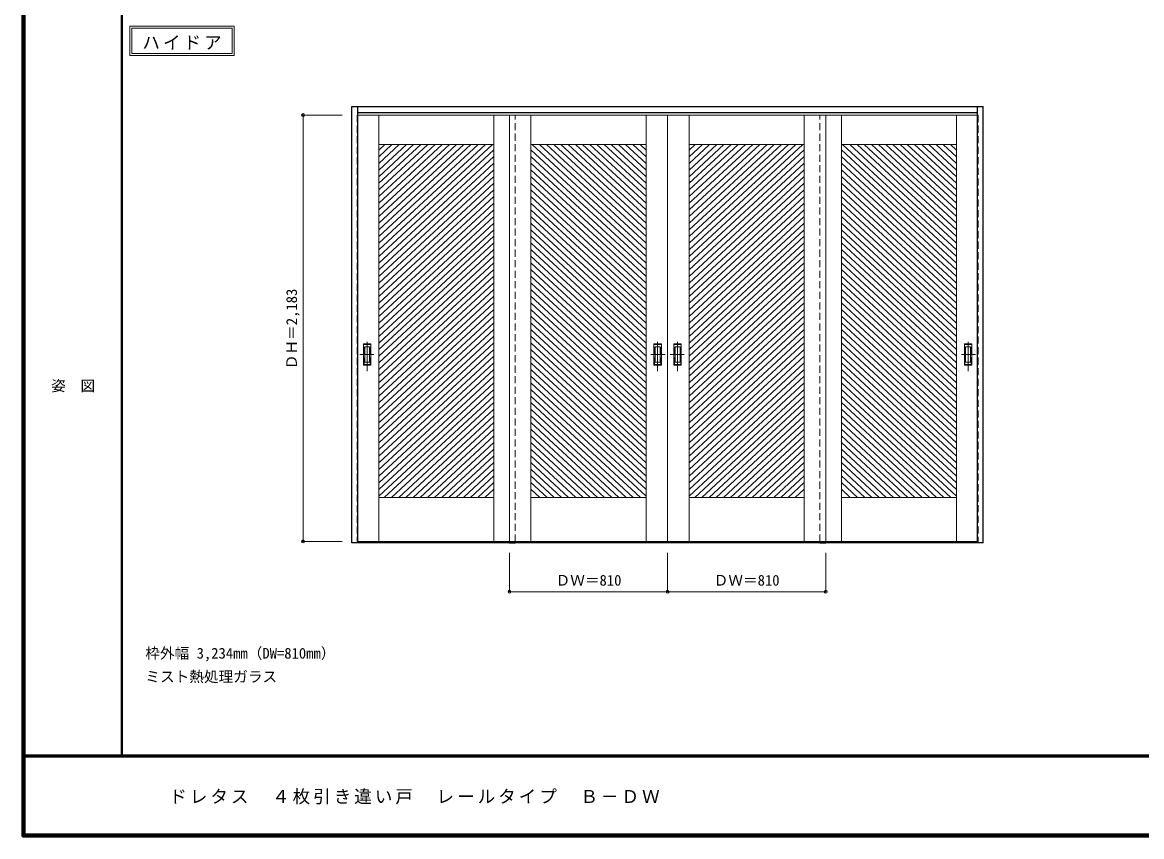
# Model space of a CAD drawing. Units: millimetres, scale not verified. Extents: x -6000 to 5700, y -4307 to 4175.
# Drawn here: x -6000 to -267, y -4205 to -36 of the extents above; entities that cross this region are included whole.
import ezdxf
from ezdxf.enums import TextEntityAlignment as Align

# ---------------------------------------------------------------- set-up
doc = ezdxf.new("R2010")
doc.units = ezdxf.units.MM
doc.header["$LTSCALE"] = 30
doc.header["$PDMODE"] = 32
doc.header["$PDSIZE"] = 15
doc.linetypes.add('CHAIN1', pattern=[8, 5, -1, 1, -1])
doc.linetypes.add('DASHED1', pattern=[1.8, 1.2, -0.6])
for name, color, linetype, lineweight in [('0-2_扉', 7, 'Continuous', 18), ('0-4_枠', 3, 'Continuous', 25), ('0-6_引手', 7, 'Continuous', 18), ('0-A_文字', 7, 'Continuous', 18), ('0-B_寸法', 7, 'Continuous', 9), ('0-C_ハッチ', 4, 'Continuous', 9), ('F-1_枠', 6, 'Continuous', 40), ('F-A_文字', 7, 'Continuous', 18)]:
    doc.layers.add(name, color=color, linetype=linetype, lineweight=lineweight)
doc.styles.add('ＭＳ ゴシック', font='')
doc.styles.get('ＭＳ ゴシック').set_extended_font_data('MS Gothic')

msp = doc.modelspace()

# ---------------------------------------------------------------- linework, layer by layer
at = {"layer": '0-2_扉', "color": 4, "linetype": 'DASHED1', "lineweight": 9}
for p, q in [((-4285, -510.25), (-4285, -2693.25)), ((-4282, -510.25), (-4285, -510.25)), ((-4282, -2693.25), (-4285, -2693.25))]:
    msp.add_line(p, q, dxfattribs=at)
at = {"layer": '0-2_扉'}
for p, q in [((-4282, -510.25), (-3475, -510.25)), ((-4175, -510.25), (-4175, -2693.25)), ((-3585, -510.25), (-3585, -2693.25)), ((-2695, -510.25), (-3505, -510.25)), ((-3395, -510.25), (-3395, -2693.25)), ((-2805, -510.25), (-2805, -2693.25)), ((-2695, -510.25), (-2695, -2693.25)), ((-2695, -510.25), (-1885, -510.25)), ((-2695, -510.25), (-2695, -2693.25)), ((-2585, -510.25), (-2585, -2693.25)), ((-1995, -510.25), (-1995, -2693.25)), ((-1108, -510.25), (-1915, -510.25)), ((-1805, -510.25), (-1805, -2693.25)), ((-1215, -510.25), (-1215, -2693.25)), ((-4175, -660.25), (-3585, -660.25)), ((-2805, -660.25), (-3395, -660.25)), ((-2585, -660.25), (-1995, -660.25)), ((-1215, -660.25), (-1805, -660.25)), ((-4175, -2468.25), (-3585, -2468.25)), ((-2805, -2468.25), (-3395, -2468.25)), ((-2585, -2468.25), (-1995, -2468.25)), ((-1215, -2468.25), (-1805, -2468.25)), ((-4282, -2693.25), (-3475, -2693.25)), ((-1108, -2693.25), (-1915, -2693.25))]:
    msp.add_line(p, q, dxfattribs=at)
for points in [[(-2695, -2693.25), (-3505, -2693.25), (-3505, -510.25)], [(-2695, -2693.25), (-1885, -2693.25), (-1885, -510.25)]]:
    msp.add_lwpolyline(points, dxfattribs=at)
at = {"layer": '0-4_枠'}
for p, q in [((-4312, -2701.25), (-4312, -466.25)), ((-4312, -466.25), (-1078, -466.25)), ((-4282, -2701.25), (-4282, -466.25)), ((-4282, -496.25), (-1108, -496.25)), ((-1108, -2701.25), (-1108, -466.25)), ((-1078, -2701.25), (-1078, -466.25)), ((-4282, -2701.25), (-4312, -2701.25)), ((-1108, -2698.25), (-4282, -2698.25)), ((-1108, -2701.25), (-4282, -2701.25)), ((-3505, -2701.25), (-3475, -2701.25)), ((-1915, -2701.25), (-1885, -2701.25)), ((-1078, -2701.25), (-1108, -2701.25))]:
    msp.add_line(p, q, dxfattribs=at)
at = {"layer": '0-4_枠', "color": 4, "linetype": 'DASHED1', "lineweight": 9}
for p, q in [((-3475, -2693.25), (-3475, -510.25)), ((-1915, -2693.25), (-1915, -510.25)), ((-1108, -510.25), (-1105, -510.25)), ((-1105, -510.25), (-1105, -2693.25)), ((-1108, -2693.25), (-1105, -2693.25))]:
    msp.add_line(p, q, dxfattribs=at)
at = {"layer": '0-6_引手', "linetype": 'CHAIN1'}
for p, q in [((-4234, -1820.98), (-4234, -1650.13)), ((-2746, -1820.98), (-2746, -1650.13)), ((-2644, -1820.98), (-2644, -1650.13)), ((-1156, -1820.98), (-1156, -1650.13)), ((-4272.07, -1735.75), (-4199.56, -1735.75)), ((-2707.93, -1735.75), (-2780.44, -1735.75)), ((-2682.07, -1735.75), (-2609.56, -1735.75)), ((-1117.93, -1735.75), (-1190.44, -1735.75))]:
    msp.add_line(p, q, dxfattribs=at)
at = {"layer": '0-6_引手'}
for p, q in [((-4253, -1680.75), (-4215, -1680.75)), ((-4253, -1790.75), (-4253, -1680.75)), ((-4246.5, -1696.75), (-4221.5, -1696.75)), ((-4246.5, -1774.75), (-4246.5, -1696.75)), ((-4221.5, -1774.75), (-4221.5, -1696.75)), ((-4215, -1790.75), (-4215, -1680.75)), ((-2727, -1680.75), (-2765, -1680.75)), ((-2765, -1790.75), (-2765, -1680.75)), ((-2733.5, -1696.75), (-2758.5, -1696.75)), ((-2758.5, -1774.75), (-2758.5, -1696.75)), ((-2733.5, -1774.75), (-2733.5, -1696.75)), ((-2727, -1790.75), (-2727, -1680.75)), ((-2663, -1680.75), (-2625, -1680.75)), ((-2663, -1790.75), (-2663, -1680.75)), ((-2656.5, -1696.75), (-2631.5, -1696.75)), ((-2656.5, -1774.75), (-2656.5, -1696.75)), ((-2631.5, -1774.75), (-2631.5, -1696.75)), ((-2625, -1790.75), (-2625, -1680.75)), ((-1137, -1680.75), (-1175, -1680.75)), ((-1175, -1790.75), (-1175, -1680.75)), ((-1143.5, -1696.75), (-1168.5, -1696.75)), ((-1168.5, -1774.75), (-1168.5, -1696.75)), ((-1143.5, -1774.75), (-1143.5, -1696.75)), ((-1137, -1790.75), (-1137, -1680.75)), ((-4246.5, -1774.75), (-4221.5, -1774.75)), ((-2733.5, -1774.75), (-2758.5, -1774.75)), ((-2656.5, -1774.75), (-2631.5, -1774.75)), ((-1143.5, -1774.75), (-1168.5, -1774.75)), ((-4253, -1790.75), (-4215, -1790.75)), ((-2727, -1790.75), (-2765, -1790.75)), ((-2663, -1790.75), (-2625, -1790.75)), ((-1137, -1790.75), (-1175, -1790.75))]:
    msp.add_line(p, q, dxfattribs=at)
at = {"layer": '0-6_引手', "linetype": 'DASHED1'}
for p, q in [((-4218, -1786.75), (-4218, -1684.75)), ((-2762, -1786.75), (-2762, -1684.75)), ((-2628, -1786.75), (-2628, -1684.75)), ((-1172, -1786.75), (-1172, -1684.75)), ((-4250, -1786.75), (-4218, -1786.75)), ((-2730, -1786.75), (-2762, -1786.75)), ((-2660, -1786.75), (-2628, -1786.75)), ((-1140, -1786.75), (-1172, -1786.75))]:
    msp.add_line(p, q, dxfattribs=at)
for points in [[(-4250, -1786.75), (-4250, -1684.75), (-4218, -1684.75)], [(-2730, -1786.75), (-2730, -1684.75), (-2762, -1684.75)], [(-2660, -1786.75), (-2660, -1684.75), (-2628, -1684.75)], [(-1140, -1786.75), (-1140, -1684.75), (-1172, -1684.75)]]:
    msp.add_lwpolyline(points, dxfattribs=at)
at = {"layer": '0-A_文字'}
for p, q in [((-5450, -55.5), (-5450, -205.5)), ((-5440, -65.5), (-4925.67, -65.5)), ((-4925.67, -65.5), (-4925.67, -195.5)), ((-5450, -205.5), (-4915.67, -205.5))]:
    msp.add_line(p, q, dxfattribs=at)
for points in [[(-5450, -55.5), (-4915.67, -55.5), (-4915.67, -205.5)], [(-5440, -65.5), (-5440, -195.5), (-4925.67, -195.5)]]:
    msp.add_lwpolyline(points, dxfattribs=at)
at = {"layer": '0-B_寸法', "color": 4}
for p, q in [((-4562, -510.25), (-4362, -510.25)), ((-4562, -510.25), (-4562, -2693.25)), ((-4562, -2693.25), (-4362, -2693.25)), ((-3505, -2951.25), (-3505, -2751.25)), ((-2695, -2951.25), (-2695, -2751.25)), ((-1885, -2951.25), (-1885, -2751.25)), ((-3505, -2951.25), (-1885, -2951.25))]:
    msp.add_line(p, q, dxfattribs=at)
at = {"layer": '0-B_寸法'}
for p in [(-4562, -510.25), (-4562, -2693.25), (-3505, -2951.25), (-2695, -2951.25), (-1885, -2951.25)]:
    msp.add_point(p, dxfattribs=at)
at = {"layer": '0-C_ハッチ'}
for p, q in [((-4106.86, -660.25), (-4175, -723.35)), ((-4070.06, -660.25), (-4175, -757.42)), ((-4033.26, -660.25), (-4175, -791.49)), ((-3996.47, -660.25), (-4175, -825.56)), ((-4143.65, -660.25), (-4175, -689.28)), ((-3959.67, -660.25), (-4175, -859.63)), ((-3922.87, -660.25), (-4175, -893.7)), ((-3886.08, -660.25), (-4175, -927.77)), ((-3849.28, -660.25), (-4175, -961.84)), ((-3812.48, -660.25), (-4175, -995.91)), ((-3775.69, -660.25), (-4175, -1029.99)), ((-3738.89, -660.25), (-4175, -1064.06)), ((-3702.09, -660.25), (-4175, -1098.13)), ((-3665.3, -660.25), (-4175, -1132.2)), ((-3628.5, -660.25), (-4175, -1166.27)), ((-3591.7, -660.25), (-4175, -1200.34)), ((-3388.3, -660.25), (-2805, -1200.34)), ((-3351.5, -660.25), (-2805, -1166.27)), ((-3314.71, -660.25), (-2805, -1132.2)), ((-3277.91, -660.25), (-2805, -1098.13)), ((-3241.11, -660.25), (-2805, -1064.06)), ((-3204.32, -660.25), (-2805, -1029.99)), ((-3167.52, -660.25), (-2805, -995.91)), ((-3130.72, -660.25), (-2805, -961.84)), ((-3093.93, -660.25), (-2805, -927.77)), ((-3057.13, -660.25), (-2805, -893.7)), ((-3020.33, -660.25), (-2805, -859.63)), ((-2983.53, -660.25), (-2805, -825.56)), ((-2946.74, -660.25), (-2805, -791.49)), ((-2909.94, -660.25), (-2805, -757.42)), ((-2873.14, -660.25), (-2805, -723.35)), ((-2836.35, -660.25), (-2805, -689.28)), ((-2516.86, -660.25), (-2585, -723.35)), ((-2480.06, -660.25), (-2585, -757.42)), ((-2443.26, -660.25), (-2585, -791.49)), ((-2406.47, -660.25), (-2585, -825.56)), ((-2553.65, -660.25), (-2585, -689.28)), ((-2369.67, -660.25), (-2585, -859.63)), ((-2332.87, -660.25), (-2585, -893.7)), ((-2296.08, -660.25), (-2585, -927.77)), ((-2259.28, -660.25), (-2585, -961.84)), ((-2222.48, -660.25), (-2585, -995.91)), ((-2185.69, -660.25), (-2585, -1029.99)), ((-2148.89, -660.25), (-2585, -1064.06)), ((-2112.09, -660.25), (-2585, -1098.13)), ((-2075.3, -660.25), (-2585, -1132.2)), ((-2038.5, -660.25), (-2585, -1166.27)), ((-2001.7, -660.25), (-2585, -1200.34)), ((-1798.3, -660.25), (-1215, -1200.34)), ((-1761.5, -660.25), (-1215, -1166.27)), ((-1724.71, -660.25), (-1215, -1132.2)), ((-1687.91, -660.25), (-1215, -1098.13)), ((-1651.11, -660.25), (-1215, -1064.06)), ((-1614.32, -660.25), (-1215, -1029.99)), ((-1577.52, -660.25), (-1215, -995.91)), ((-1540.72, -660.25), (-1215, -961.84)), ((-1503.93, -660.25), (-1215, -927.77)), ((-1467.13, -660.25), (-1215, -893.7)), ((-1430.33, -660.25), (-1215, -859.63)), ((-1393.53, -660.25), (-1215, -825.56)), ((-1356.74, -660.25), (-1215, -791.49)), ((-1319.94, -660.25), (-1215, -757.42)), ((-1283.14, -660.25), (-1215, -723.35)), ((-1246.35, -660.25), (-1215, -689.28)), ((-3585, -688.12), (-4175, -1234.41)), ((-3585, -722.19), (-4175, -1268.48)), ((-3395, -688.12), (-2805, -1234.41)), ((-3395, -722.19), (-2805, -1268.48)), ((-1995, -688.12), (-2585, -1234.41)), ((-1995, -722.19), (-2585, -1268.48)), ((-1805, -688.12), (-1215, -1234.41)), ((-1805, -722.19), (-1215, -1268.48)), ((-3585, -756.26), (-4175, -1302.55)), ((-3585, -790.33), (-4175, -1336.63)), ((-3395, -756.26), (-2805, -1302.55)), ((-3395, -790.33), (-2805, -1336.63)), ((-1995, -756.26), (-2585, -1302.55)), ((-1995, -790.33), (-2585, -1336.63)), ((-1805, -756.26), (-1215, -1302.55)), ((-1805, -790.33), (-1215, -1336.63)), ((-3585, -824.4), (-4175, -1370.7)), ((-3585, -858.47), (-4175, -1404.77)), ((-3395, -824.4), (-2805, -1370.7)), ((-3395, -858.47), (-2805, -1404.77)), ((-1995, -824.4), (-2585, -1370.7)), ((-1995, -858.47), (-2585, -1404.77)), ((-1805, -824.4), (-1215, -1370.7)), ((-1805, -858.47), (-1215, -1404.77)), ((-3585, -892.54), (-4175, -1438.84)), ((-3395, -892.54), (-2805, -1438.84)), ((-1995, -892.54), (-2585, -1438.84)), ((-1805, -892.54), (-1215, -1438.84)), ((-3585, -926.61), (-4175, -1472.91)), ((-3585, -960.68), (-4175, -1506.98)), ((-3395, -926.61), (-2805, -1472.91)), ((-3395, -960.68), (-2805, -1506.98)), ((-1995, -926.61), (-2585, -1472.91)), ((-1995, -960.68), (-2585, -1506.98)), ((-1805, -926.61), (-1215, -1472.91)), ((-1805, -960.68), (-1215, -1506.98)), ((-3585, -994.76), (-4175, -1541.05)), ((-3585, -1028.83), (-4175, -1575.12)), ((-3395, -994.76), (-2805, -1541.05)), ((-3395, -1028.83), (-2805, -1575.12)), ((-1995, -994.76), (-2585, -1541.05)), ((-1995, -1028.83), (-2585, -1575.12)), ((-1805, -994.76), (-1215, -1541.05)), ((-1805, -1028.83), (-1215, -1575.12)), ((-3585, -1062.9), (-4175, -1609.19)), ((-3395, -1062.9), (-2805, -1609.19)), ((-1995, -1062.9), (-2585, -1609.19)), ((-1805, -1062.9), (-1215, -1609.19)), ((-3585, -1096.97), (-4175, -1643.26)), ((-3585, -1131.04), (-4175, -1677.34)), ((-3395, -1096.97), (-2805, -1643.26)), ((-3395, -1131.04), (-2805, -1677.34)), ((-1995, -1096.97), (-2585, -1643.26)), ((-1995, -1131.04), (-2585, -1677.34)), ((-1805, -1096.97), (-1215, -1643.26)), ((-1805, -1131.04), (-1215, -1677.34)), ((-3585, -1165.11), (-4175, -1711.41)), ((-3585, -1199.18), (-4175, -1745.48)), ((-3395, -1165.11), (-2805, -1711.41)), ((-3395, -1199.18), (-2805, -1745.48)), ((-1995, -1165.11), (-2585, -1711.41)), ((-1995, -1199.18), (-2585, -1745.48)), ((-1805, -1165.11), (-1215, -1711.41)), ((-1805, -1199.18), (-1215, -1745.48)), ((-3585, -1233.25), (-4175, -1779.55)), ((-3395, -1233.25), (-2805, -1779.55)), ((-1995, -1233.25), (-2585, -1779.55)), ((-1805, -1233.25), (-1215, -1779.55)), ((-3585, -1267.32), (-4175, -1813.62)), ((-3585, -1301.4), (-4175, -1847.69)), ((-3395, -1267.32), (-2805, -1813.62)), ((-3395, -1301.4), (-2805, -1847.69)), ((-1995, -1267.32), (-2585, -1813.62)), ((-1995, -1301.4), (-2585, -1847.69)), ((-1805, -1267.32), (-1215, -1813.62)), ((-1805, -1301.4), (-1215, -1847.69)), ((-3585, -1335.47), (-4175, -1881.76)), ((-3585, -1369.54), (-4175, -1915.83)), ((-3395, -1335.47), (-2805, -1881.76)), ((-3395, -1369.54), (-2805, -1915.83)), ((-1995, -1335.47), (-2585, -1881.76)), ((-1995, -1369.54), (-2585, -1915.83)), ((-1805, -1335.47), (-1215, -1881.76)), ((-1805, -1369.54), (-1215, -1915.83)), ((-3585, -1403.61), (-4175, -1949.9)), ((-3395, -1403.61), (-2805, -1949.9)), ((-1995, -1403.61), (-2585, -1949.9)), ((-1805, -1403.61), (-1215, -1949.9)), ((-3585, -1437.68), (-4175, -1983.98)), ((-3585, -1471.75), (-4175, -2018.05)), ((-3395, -1437.68), (-2805, -1983.98)), ((-3395, -1471.75), (-2805, -2018.05)), ((-1995, -1437.68), (-2585, -1983.98)), ((-1995, -1471.75), (-2585, -2018.05)), ((-1805, -1437.68), (-1215, -1983.98)), ((-1805, -1471.75), (-1215, -2018.05)), ((-3585, -1505.82), (-4175, -2052.12)), ((-3585, -1539.89), (-4175, -2086.19)), ((-3395, -1505.82), (-2805, -2052.12)), ((-3395, -1539.89), (-2805, -2086.19)), ((-1995, -1505.82), (-2585, -2052.12)), ((-1995, -1539.89), (-2585, -2086.19)), ((-1805, -1505.82), (-1215, -2052.12)), ((-1805, -1539.89), (-1215, -2086.19)), ((-3585, -1573.96), (-4175, -2120.26)), ((-3395, -1573.96), (-2805, -2120.26)), ((-1995, -1573.96), (-2585, -2120.26)), ((-1805, -1573.96), (-1215, -2120.26)), ((-3585, -1608.03), (-4175, -2154.33)), ((-3585, -1642.11), (-4175, -2188.4)), ((-3395, -1608.03), (-2805, -2154.33)), ((-3395, -1642.11), (-2805, -2188.4)), ((-1995, -1608.03), (-2585, -2154.33)), ((-1995, -1642.11), (-2585, -2188.4)), ((-1805, -1608.03), (-1215, -2154.33)), ((-1805, -1642.11), (-1215, -2188.4)), ((-3585, -1676.18), (-4175, -2222.47)), ((-3585, -1710.25), (-4175, -2256.54)), ((-3395, -1676.18), (-2805, -2222.47)), ((-3395, -1710.25), (-2805, -2256.54)), ((-1995, -1676.18), (-2585, -2222.47)), ((-1995, -1710.25), (-2585, -2256.54)), ((-1805, -1676.18), (-1215, -2222.47)), ((-1805, -1710.25), (-1215, -2256.54)), ((-3585, -1744.32), (-4175, -2290.62)), ((-3395, -1744.32), (-2805, -2290.62)), ((-1995, -1744.32), (-2585, -2290.62)), ((-1805, -1744.32), (-1215, -2290.62)), ((-3585, -1778.39), (-4175, -2324.69)), ((-3585, -1812.46), (-4175, -2358.76)), ((-3395, -1778.39), (-2805, -2324.69)), ((-3395, -1812.46), (-2805, -2358.76)), ((-1995, -1778.39), (-2585, -2324.69)), ((-1995, -1812.46), (-2585, -2358.76)), ((-1805, -1778.39), (-1215, -2324.69)), ((-1805, -1812.46), (-1215, -2358.76)), ((-3585, -1846.53), (-4175, -2392.83)), ((-3585, -1880.6), (-4175, -2426.9)), ((-3395, -1846.53), (-2805, -2392.83)), ((-3395, -1880.6), (-2805, -2426.9)), ((-1995, -1846.53), (-2585, -2392.83)), ((-1995, -1880.6), (-2585, -2426.9)), ((-1805, -1846.53), (-1215, -2392.83)), ((-1805, -1880.6), (-1215, -2426.9)), ((-3585, -1914.67), (-4175, -2460.97)), ((-3585, -1948.75), (-4146.07, -2468.25)), ((-3395, -1914.67), (-2805, -2460.97)), ((-3395, -1948.75), (-2833.93, -2468.25)), ((-1995, -1914.67), (-2585, -2460.97)), ((-1995, -1948.75), (-2556.07, -2468.25)), ((-1805, -1914.67), (-1215, -2460.97)), ((-1805, -1948.75), (-1243.93, -2468.25)), ((-3585, -1982.82), (-4109.27, -2468.25)), ((-3395, -1982.82), (-2870.73, -2468.25)), ((-1995, -1982.82), (-2519.27, -2468.25)), ((-1805, -1982.82), (-1280.73, -2468.25)), ((-3585, -2016.89), (-4072.47, -2468.25)), ((-3585, -2050.96), (-4035.68, -2468.25)), ((-3395, -2016.89), (-2907.53, -2468.25)), ((-3395, -2050.96), (-2944.33, -2468.25)), ((-1995, -2016.89), (-2482.47, -2468.25)), ((-1995, -2050.96), (-2445.68, -2468.25)), ((-1805, -2016.89), (-1317.53, -2468.25)), ((-1805, -2050.96), (-1354.33, -2468.25)), ((-3585, -2085.03), (-3998.88, -2468.25)), ((-3585, -2119.1), (-3962.08, -2468.25)), ((-3395, -2085.03), (-2981.12, -2468.25)), ((-3395, -2119.1), (-3017.92, -2468.25)), ((-1995, -2085.03), (-2408.88, -2468.25)), ((-1995, -2119.1), (-2372.08, -2468.25)), ((-1805, -2085.03), (-1391.12, -2468.25)), ((-1805, -2119.1), (-1427.92, -2468.25)), ((-3585, -2153.17), (-3925.29, -2468.25)), ((-3395, -2153.17), (-3054.72, -2468.25)), ((-1995, -2153.17), (-2335.29, -2468.25)), ((-1805, -2153.17), (-1464.72, -2468.25)), ((-3585, -2187.24), (-3888.49, -2468.25)), ((-3585, -2221.31), (-3851.69, -2468.25)), ((-3395, -2187.24), (-3091.51, -2468.25)), ((-3395, -2221.31), (-3128.31, -2468.25)), ((-1995, -2187.24), (-2298.49, -2468.25)), ((-1995, -2221.31), (-2261.69, -2468.25)), ((-1805, -2187.24), (-1501.51, -2468.25)), ((-1805, -2221.31), (-1538.31, -2468.25)), ((-3585, -2255.38), (-3814.89, -2468.25)), ((-3585, -2289.46), (-3778.1, -2468.25)), ((-3395, -2255.38), (-3165.11, -2468.25)), ((-3395, -2289.46), (-3201.9, -2468.25)), ((-1995, -2255.38), (-2224.89, -2468.25)), ((-1995, -2289.46), (-2188.1, -2468.25)), ((-1805, -2255.38), (-1575.11, -2468.25)), ((-1805, -2289.46), (-1611.9, -2468.25)), ((-3585, -2323.53), (-3741.3, -2468.25)), ((-3395, -2323.53), (-3238.7, -2468.25)), ((-1995, -2323.53), (-2151.3, -2468.25)), ((-1805, -2323.53), (-1648.7, -2468.25)), ((-3585, -2357.6), (-3704.5, -2468.25)), ((-3585, -2391.67), (-3667.71, -2468.25)), ((-3395, -2357.6), (-3275.5, -2468.25)), ((-3395, -2391.67), (-3312.29, -2468.25)), ((-1995, -2357.6), (-2114.5, -2468.25)), ((-1995, -2391.67), (-2077.71, -2468.25)), ((-1805, -2357.6), (-1685.5, -2468.25)), ((-1805, -2391.67), (-1722.29, -2468.25)), ((-3585, -2425.74), (-3630.91, -2468.25)), ((-3395, -2425.74), (-3349.09, -2468.25)), ((-1995, -2425.74), (-2040.91, -2468.25)), ((-1805, -2425.74), (-1759.09, -2468.25))]:
    msp.add_line(p, q, dxfattribs=at)
at = {"layer": 'F-1_枠'}
for p, q in [((-6000, 4175), (-6000, -4205)), ((-5995, 4175), (-5995, -4205)), ((-5990, 4175), (-5990, -4205)), ((-5490, 4175), (-5490, -3790)), ((5700, -3790), (-6000, -3790)), ((5700, -3795), (-6000, -3795)), ((5700, -4195), (-6000, -4195)), ((5700, -4200), (-6000, -4200)), ((5700, -4205), (-6000, -4205))]:
    msp.add_line(p, q, dxfattribs=at)

# ---------------------------------------------------------------- texts
at = {"layer": '0-A_文字', "style": 'ＭＳ ゴシック'}
for s, p in [('枠外幅 3,234mm（DW=810mm）', (-5370, -3310)), ('ミスト熱処理ガラス', (-5370, -3430))]:
    msp.add_text(s, height=54.99, dxfattribs=at).set_placement(p, align=Align.BOTTOM_LEFT)
at = {"layer": '0-A_文字', "insert": (-5385.34, -175.5), "char_height": 65.98, "attachment_point": 7, "style": 'ＭＳ ゴシック'}
msp.add_mtext('\\T1.17;ハイドア', dxfattribs=at)
at = {"layer": '0-B_寸法', "style": 'ＭＳ ゴシック'}
msp.add_text('ＤＨ＝2,183', height=54.99, rotation=90, dxfattribs=at).set_placement((-4577, -1811.25), align=Align.BOTTOM_LEFT)
for p in [(-3268.75, -2936.25), (-2458.75, -2936.25)]:
    msp.add_text('ＤＷ＝810', height=54.99, dxfattribs=at).set_placement(p, align=Align.BOTTOM_LEFT)
at = {"layer": 'F-A_文字', "style": 'ＭＳ ゴシック'}
msp.add_text('姿\u3000図', height=54.99, dxfattribs=at).set_placement((-5852.5, -1940.25), align=Align.BOTTOM_LEFT)
at = {"layer": 'F-A_文字', "insert": (-5247.55, -4040), "char_height": 65.98, "attachment_point": 7, "style": 'ＭＳ ゴシック'}
msp.add_mtext('\\T1.17;ドレタス\u3000４枚引き違い戸\u3000レールタイプ\u3000Ｂ－ＤＷ', dxfattribs=at)

doc.saveas('drawing.dxf')
